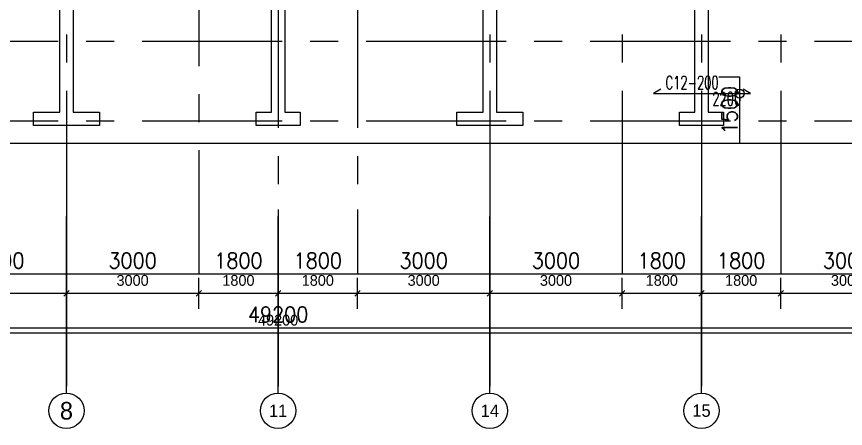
# Model space of a CAD drawing. Extents: x 628064 to 789462, y -248497 to 145317.
# Drawn here: x 693104 to 711898, y 109554 to 118880 of the extents above; entities that cross this region are included whole.
import ezdxf
from ezdxf.enums import TextEntityAlignment as Align

# ---------------------------------------------------------------- set-up
doc = ezdxf.new("R2010")
doc.units = 0
doc.header["$LTSCALE"] = 100
doc.linetypes.add('CENTER', pattern=[50.800000000000004, 31.75, -6.35, 6.35, -6.35])
for name, color, linetype in [('1508', 2, 'Continuous'), ('451', 7, 'Continuous'), ('AXIS', 3, 'Continuous'), ('dim-wall', 7, 'Continuous'), ('PAXIS', 253, 'CENTER'), ('PUB_DIM', 3, 'Continuous'), ('Z-TEXT', 2, 'Continuous'), ('板底钢筋', 24, 'Continuous'), ('砼墙', 3, 'Continuous')]:
    doc.layers.add(name, color=color, linetype=linetype)
doc.styles.add('cadreader_textstyle', font='cadreader_textstyle')
doc.styles.get("Standard").update_dxf_attribs({"font": 'standard'})
doc.dimstyles.get("Standard").update_dxf_attribs({"dimtxt": 351, "dimasz": 0.18, "dimexe": 0.18, "dimexo": 0.0625, "dimgap": 0.09, "dimtad": 0, "dimtoh": 1, "dimdec": 0, "dimzin": 0, "dimdsep": 46, "dimcen": 0.09, "dimadec": 0, "dimazin": 0, "dimtfac": 1, "dimtdec": 4, "dimtofl": 0, "dimtmove": 0, "dimatfit": 3, "dimfxl": 250, "dimtolj": 1, "dimtzin": 0, "dimarcsym": 0})

# ---------------------------------------------------------------- blocks, each defined once
blk = doc.blocks.new('*D258')
at = {"layer": 'dim-wall', "color": 0, "linetype": 'ByBlock', "lineweight": -2}
for p, q in [((709030.0819736852, 117512.5051995103), (709497.5307801152, 117512.5051994559)), ((709497.3507801151, 117512.5051994559), (709497.3507799405, 116012.5051994559)), ((709030.0819735124, 116012.5051995103), (709497.5307799405, 116012.5051994559))]:
    blk.add_line(p, q, dxfattribs=at)
for points in [[(709497.3507801151, 117512.5051994559), (709497.3807526105, 117512.3251994559), (709497.3208076197, 117512.3251994559)], [(709497.3507799405, 116012.5051994559), (709497.3208074451, 116012.6851994559), (709497.3807524359, 116012.6851994559)]]:
    blk.add_solid(points, dxfattribs=at)
at = {"layer": 'dim-wall', "color": 0, "linetype": 'Continuous', "lineweight": -2, "insert": (709272.3507799405, 116762.5051995104), "char_height": 351, "width": 807.299999999999, "attachment_point": 5, "rotation": 89.9999999933299}
blk.add_mtext('1500', dxfattribs=at)
blk = doc.blocks.new('*D221')
at = {"layer": 'PUB_DIM', "color": 0, "linetype": 'ByBlock', "lineweight": -2}
for p, q in [((691234.5400074599, 114510.4710270957), (691234.5703547584, 113053.800698462)), ((694234.5400074599, 114510.5335270957), (694234.5703547584, 113053.863198462)), ((691234.5703510084, 113053.980698462), (694234.5703510084, 113054.043198462))]:
    blk.add_line(p, q, dxfattribs=at)
for points in [[(691234.5703510084, 113053.980698462), (691234.7503503839, 113054.0106747073), (691234.7503516328, 113053.9507297166)], [(694234.5703510084, 113054.043198462), (694234.390351633, 113054.0132222166), (694234.390350384, 113054.0731672073)]]:
    blk.add_solid(points, dxfattribs=at)
at = {"layer": 'PUB_DIM', "color": 0, "linetype": 'Continuous', "lineweight": -2, "insert": (692734.5641010083, 113354.0119483969), "char_height": 351, "width": 912.5999999999997, "attachment_point": 5, "rotation": 0.0011936620730252849}
blk.add_mtext('3000', dxfattribs=at)
blk = doc.blocks.new('*D663')
at = {"layer": 'PUB_DIM', "color": 0, "linetype": 'ByBlock', "lineweight": -2}
for p, q in [((694234.5400074599, 114510.4710270957), (694234.5400074599, 113053.683198462)), ((697234.5400061577, 114510.4710270957), (697234.5400061577, 113053.683198462)), ((694234.5400074599, 113053.863198462), (697234.5400061577, 113053.863198462))]:
    blk.add_line(p, q, dxfattribs=at)
for points in [[(694234.5400074599, 113053.863198462), (694234.72000746, 113053.8931709574), (694234.72000746, 113053.8332259666)], [(697234.5400061577, 113053.863198462), (697234.3600061577, 113053.8332259666), (697234.3600061577, 113053.8931709574)]]:
    blk.add_solid(points, dxfattribs=at)
at = {"layer": 'PUB_DIM', "color": 0, "linetype": 'Continuous', "lineweight": -2, "insert": (695734.5400068087, 113353.863198462), "char_height": 351, "width": 912.5999999999997, "attachment_point": 5}
blk.add_mtext('3000', dxfattribs=at)
blk = doc.blocks.new('*D394')
at = {"layer": 'PUB_DIM', "color": 0, "linetype": 'ByBlock', "lineweight": -2}
for p, q in [((697234.5400061577, 114510.4085270957), (697234.5400061577, 113053.503198462)), ((699034.5400061572, 114510.4085270957), (699034.5400061572, 113053.503198462)), ((697234.5400061577, 113053.683198462), (699034.5400061572, 113053.683198462))]:
    blk.add_line(p, q, dxfattribs=at)
for points in [[(697234.5400061577, 113053.683198462), (697234.7200061578, 113053.7131709574), (697234.7200061578, 113053.6532259666)], [(699034.5400061572, 113053.683198462), (699034.3600061572, 113053.6532259666), (699034.3600061572, 113053.7131709574)]]:
    blk.add_solid(points, dxfattribs=at)
at = {"layer": 'PUB_DIM', "color": 0, "linetype": 'Continuous', "lineweight": -2, "insert": (698134.5400061575, 113353.6831984621), "char_height": 351, "width": 807.299999999999, "attachment_point": 5}
blk.add_mtext('1800', dxfattribs=at)
blk = doc.blocks.new('*D80')
at = {"layer": 'PUB_DIM', "color": 0, "linetype": 'ByBlock', "lineweight": -2}
for p, q in [((703834.5400099012, 114510.4710270956), (703834.5703626163, 113053.5406968505)), ((706834.5400074598, 114510.5335270955), (706834.570360175, 113053.6031968504)), ((703834.5703588664, 113053.7206968505), (706834.570356425, 113053.7831968504))]:
    blk.add_line(p, q, dxfattribs=at)
for points in [[(703834.5703588664, 113053.7206968505), (703834.7503582418, 113053.7506730959), (703834.7503594907, 113053.6907281052)], [(706834.570356425, 113053.7831968504), (706834.3903570495, 113053.7532206051), (706834.3903558006, 113053.8131655958)]]:
    blk.add_solid(points, dxfattribs=at)
at = {"layer": 'PUB_DIM', "color": 0, "linetype": 'Continuous', "lineweight": -2, "insert": (705334.5641076458, 113353.7519467854), "char_height": 351, "width": 912.5999999999997, "attachment_point": 5, "rotation": 0.0011936620720329517}
blk.add_mtext('3000', dxfattribs=at)
blk = doc.blocks.new('*D456')
at = {"layer": 'PUB_DIM', "color": 0, "linetype": 'ByBlock', "lineweight": -2}
for p, q in [((706834.5400061577, 114510.5335270955), (706834.5400061577, 113053.6031968504)), ((708634.5400061578, 114510.5335270955), (708634.5400061578, 113053.6031968504)), ((706834.5400061577, 113053.7831968504), (708634.5400061578, 113053.7831968504))]:
    blk.add_line(p, q, dxfattribs=at)
for points in [[(706834.5400061577, 113053.7831968504), (706834.7200061578, 113053.8131693458), (706834.7200061578, 113053.753224355)], [(708634.5400061578, 113053.7831968504), (708634.3600061578, 113053.753224355), (708634.3600061578, 113053.8131693458)]]:
    blk.add_solid(points, dxfattribs=at)
at = {"layer": 'PUB_DIM', "color": 0, "linetype": 'Continuous', "lineweight": -2, "insert": (707734.5400061577, 113353.7831968504), "char_height": 351, "width": 807.299999999999, "attachment_point": 5}
blk.add_mtext('1800', dxfattribs=at)
blk = doc.blocks.new('*D136')
at = {"layer": 'PUB_DIM', "color": 0, "linetype": 'ByBlock', "lineweight": -2}
for p, q in [((708634.5400083279, 114510.4710270955), (708634.5906002665, 113053.423198607)), ((710434.5400083278, 114510.5335270955), (710434.5906002664, 113053.485698607)), ((708634.5905940165, 113053.6031986069), (710434.5905940164, 113053.6656986069))]:
    blk.add_line(p, q, dxfattribs=at)
for points in [[(708634.5905940165, 113053.6031986069), (708634.7705929757, 113053.6331773522), (708634.770595057, 113053.5732323616)], [(710434.5905940164, 113053.6656986069), (710434.4105950572, 113053.6357198616), (710434.4105929758, 113053.6956648522)]]:
    blk.add_solid(points, dxfattribs=at)
at = {"layer": 'PUB_DIM', "color": 0, "linetype": 'Continuous', "lineweight": -2, "insert": (709534.5801773496, 113353.6344484261), "char_height": 351, "width": 807.299999999999, "attachment_point": 5, "rotation": 0.001989436787841142}
blk.add_mtext('1800', dxfattribs=at)
blk = doc.blocks.new('*D615')
at = {"layer": 'PUB_DIM', "color": 0, "linetype": 'ByBlock', "lineweight": -2}
for p, q in [((710434.5400061577, 114510.5335270955), (710434.5400061577, 113053.3056986071)), ((713434.5400061578, 114510.5335270955), (713434.5400061578, 113053.3056986071)), ((710434.5400061577, 113053.4856986071), (713434.5400061578, 113053.4856986071))]:
    blk.add_line(p, q, dxfattribs=at)
for points in [[(710434.5400061577, 113053.4856986071), (710434.7200061578, 113053.5156711025), (710434.7200061578, 113053.4557261117)], [(713434.5400061578, 113053.4856986071), (713434.3600061578, 113053.4557261117), (713434.3600061578, 113053.5156711025)]]:
    blk.add_solid(points, dxfattribs=at)
at = {"layer": 'PUB_DIM', "color": 0, "linetype": 'Continuous', "lineweight": -2, "insert": (711934.5400061577, 113353.4856986071), "char_height": 351, "width": 912.5999999999997, "attachment_point": 5}
blk.add_mtext('3000', dxfattribs=at)
blk = doc.blocks.new('*D157')
at = {"layer": 'PUB_DIM', "color": 0, "linetype": 'ByBlock', "lineweight": -2}
for p, q in [((674434.7200061579, 111835.6482905643), (674434.7200061579, 111835.4265508847)), ((674434.7200061579, 111835.6065508847), (723634.539995232, 111835.6065508846)), ((723634.539995232, 111835.6482905642), (723634.539995232, 111835.4265508846))]:
    blk.add_line(p, q, dxfattribs=at)
for points in [[(674434.7200061579, 111835.6065508847), (674434.9000061579, 111835.6365233801), (674434.9000061579, 111835.5765783893)], [(723634.539995232, 111835.6065508846), (723634.359995232, 111835.5765783892), (723634.359995232, 111835.63652338)]]:
    blk.add_solid(points, dxfattribs=at)
at = {"layer": 'PUB_DIM', "color": 0, "linetype": 'Continuous', "lineweight": -2, "insert": (699034.6300006949, 112135.6065508846), "char_height": 351, "width": 1168.050000000001, "attachment_point": 5}
blk.add_mtext('49200', dxfattribs=at)
blk = doc.blocks.new('*D523')
at = {"layer": 'PUB_DIM', "color": 0, "linetype": 'ByBlock', "lineweight": -2}
for p, q in [((699034.5400061578, 114510.5335270956), (699034.5400061578, 113053.3232397476)), ((700834.5400061577, 114510.5335270956), (700834.5400061577, 113053.3232397476)), ((699034.5400061578, 113053.5032397476), (700834.5400061577, 113053.5032397476))]:
    blk.add_line(p, q, dxfattribs=at)
for points in [[(699034.5400061578, 113053.5032397476), (699034.7200061579, 113053.533212243), (699034.7200061579, 113053.4732672522)], [(700834.5400061577, 113053.5032397476), (700834.3600061577, 113053.4732672522), (700834.3600061577, 113053.533212243)]]:
    blk.add_solid(points, dxfattribs=at)
at = {"layer": 'PUB_DIM', "color": 0, "linetype": 'Continuous', "lineweight": -2, "insert": (699934.5400061577, 113353.5032397476), "char_height": 351, "width": 807.299999999999, "attachment_point": 5}
blk.add_mtext('1800', dxfattribs=at)
blk = doc.blocks.new('*D156')
at = {"layer": 'PUB_DIM', "color": 0, "linetype": 'ByBlock', "lineweight": -2}
for p, q in [((700834.5400074598, 114510.4710270956), (700834.5703621096, 113053.4478375585)), ((703834.5400074598, 114510.5335270956), (703834.5703621096, 113053.5103375585)), ((700834.5703583596, 113053.6278375585), (703834.5703583596, 113053.6903375585))]:
    blk.add_line(p, q, dxfattribs=at)
for points in [[(700834.5703583596, 113053.6278375585), (700834.7503577351, 113053.6578138038), (700834.750358984, 113053.5978688131)], [(703834.5703583596, 113053.6903375585), (703834.3903589841, 113053.6603613131), (703834.3903577352, 113053.7203063038)]]:
    blk.add_solid(points, dxfattribs=at)
at = {"layer": 'PUB_DIM', "color": 0, "linetype": 'Continuous', "lineweight": -2, "insert": (702334.5641083597, 113353.6590874935), "char_height": 351, "width": 912.5999999999997, "attachment_point": 5, "rotation": 0.0011936620730252849}
blk.add_mtext('3000', dxfattribs=at)

msp = doc.modelspace()

# ---------------------------------------------------------------- linework, layer by layer
at = {"layer": '1508'}
msp.add_lwpolyline([(712034.540006158, 125162.5048191256), (703284.540006158, 125162.5048191256), (703284.540006158, 129212.5048191279), (694784.5400061578, 129212.5048191279), (694784.5400061578, 125162.5048191256), (686034.540006158, 125162.5048191256), (686034.540006158, 129412.5048191256), (682334.5400061578, 129412.5048191256), (682334.5400061578, 131312.5048191255), (678734.5400061578, 131312.5048191255), (678734.5400061578, 130512.5048191256), (673934.540006158, 130512.5048191256), (673934.540006158, 130512.5048191256), (673934.540006158, 130512.5048191256), (673934.540006158, 121112.5048191256), (673934.540006158, 121112.5048191256), (673934.540006158, 121112.5048191256), (678034.540006158, 121112.5048191256), (678034.540006158, 116012.5048191256), (720034.5400061578, 116012.5048191256)], dxfattribs=at)
at = {"layer": '451'}
msp.add_circle((709497.3507800698, 117136.8521447063), 102.1662715875672, dxfattribs=at)
at = {"layer": 'AXIS'}
for p, q in [((694234.5400061578, 114510.5960270957), (694234.5399898195, 110510.5960270956)), ((699034.5400061578, 114510.5960270956), (699034.5399898195, 110510.5960270956)), ((703834.5400061577, 114510.5960270956), (703834.5399898195, 110510.5960270956)), ((708634.5400061578, 114510.5960270955), (708634.5399898196, 110510.5960270955))]:
    msp.add_line(p, q, dxfattribs=at)
at = {"layer": 'AXIS', "linetype": 'Continuous'}
for points in [[(694234.5625, 110354.484375), (694234.5625, 114354.484375)], [(699034.5625, 110354.484375), (699034.5625, 114354.484375)], [(703834.5625000001, 110354.484375), (703834.5625000001, 114354.484375)], [(708634.5624999999, 110354.484375), (708634.5624999999, 114354.484375)]]:
    msp.add_lwpolyline(points, dxfattribs=at)
for centre in [(694234.5400010427, 109954.483839686), (699034.5399929018, 109954.4838396856), (703834.5399928059, 109954.4838396851), (708634.539992806, 109954.4838396846)]:
    msp.add_circle(centre, 400, dxfattribs=at)
at = {"layer": 'PAXIS'}
for points in [[(694234.540006158, 132441.9010703588), (694234.5400061578, 114510.5960270957)], [(703834.540006158, 132441.9010703587), (703834.5400061577, 114510.5960270956)], [(706834.5400061578, 132441.9010703587), (706834.5400061577, 114510.5960270955)], [(708634.540006158, 132441.9010703587), (708634.5400061578, 114510.5960270955)], [(710434.5400061578, 132441.9010703587), (710434.5400061577, 114510.5960270955)], [(697234.540006158, 126012.5052006611), (697234.5400061577, 114510.5960270956)], [(699034.5400061578, 124612.5055821308), (699034.5400061578, 114510.5960270956)], [(700834.5400061578, 124612.5055821308), (700834.5400061577, 114510.5960270956)], [(724528.612588916, 118312.9010703589), (673466.8513936258, 118312.901070359)], [(724528.612588916, 116512.9010703589), (673466.8513936258, 116512.901070359)]]:
    msp.add_lwpolyline(points, dxfattribs=at)
at = {"layer": 'PUB_DIM', "linetype": 'Continuous'}
for points in [[(723634.5625, 114354.484375), (723634.5625, 111712.515625), (674434.5625, 111712.515625), (674434.5625, 114354.484375)], [(723634.5625, 114354.484375), (723634.5625, 112612.515625), (674434.5625, 112612.515625), (674434.5625, 114354.484375)], [(694234.5625, 112262.515625), (694234.5625, 112962.515625)], [(697234.5624999999, 112262.515625), (697234.5624999999, 112962.515625)], [(699034.5625, 112262.515625), (699034.5625, 112962.515625)], [(700834.5625, 112262.515625), (700834.5625, 112962.515625)], [(703834.5625000001, 112262.515625), (703834.5625000001, 112962.515625)], [(706834.5625, 112262.515625), (706834.5625, 112962.515625)], [(708634.5624999999, 112262.515625), (708634.5624999999, 112962.515625)], [(710434.5625, 112262.515625), (710434.5625, 112962.515625)], [(694172.6875, 112550.640625), (694296.4374999999, 112674.390625)], [(697172.6875, 112550.640625), (697296.4375, 112674.390625)], [(698972.6875000001, 112550.640625), (699096.4375, 112674.390625)], [(700772.6875, 112550.640625), (700896.4375000001, 112674.390625)], [(703772.6875, 112550.640625), (703896.4375, 112674.390625)], [(706772.6875000001, 112550.640625), (706896.4375, 112674.390625)], [(708572.6875, 112550.640625), (708696.4375, 112674.390625)], [(710372.6875000001, 112550.640625), (710496.4375, 112674.390625)]]:
    msp.add_lwpolyline(points, dxfattribs=at)
at = {"layer": '板底钢筋'}
msp.add_lwpolyline([(707709.7613524507, 117237.1688898752), (707543.0941771579, 117137.1688898747), (709747.2938128547, 117137.1688898747), (709580.6266375621, 117237.168889875)], dxfattribs=at)
at = {"layer": '砼墙'}
for points in [[(694384.540006158, 119612.5048191255), (694384.540006158, 116712.5048191256), (694984.5400061578, 116712.5048191256), (694984.5400061578, 116412.5048191256), (694084.540006158, 116412.5048191256), (693484.540006158, 116412.5048191256), (693484.540006158, 116712.5048191256), (694084.540006158, 116712.5048191256), (694084.540006158, 119612.5048191255)], [(699184.5400061578, 119612.5048191255), (699184.5400061578, 116712.5048191256), (699534.540006158, 116712.5048191256), (699534.540006158, 116412.5048191256), (698884.5400061578, 116412.5048191256), (698534.540006158, 116412.5048191256), (698534.540006158, 116712.5048191256), (698884.5400061578, 116712.5048191256), (698884.5400061578, 119612.5048191255)], [(703984.540006158, 119612.5048191255), (703984.540006158, 116712.5048191256), (704584.540006158, 116712.5048191256), (704584.540006158, 116412.5048191256), (703684.5400061578, 116412.5048191256), (703084.5400061578, 116412.5048191256), (703084.5400061578, 116712.5048191256), (703684.5400061578, 116712.5048191256), (703684.5400061578, 119612.5048191255)], [(708784.540006158, 119612.5048191255), (708784.540006158, 116712.5048191256), (709134.5400061578, 116712.5048191256), (709134.5400061578, 116412.5048191256), (708484.540006158, 116412.5048191256), (708134.540006158, 116412.5048191256), (708134.540006158, 116712.5048191256), (708484.540006158, 116712.5048191256), (708484.540006158, 119612.5048191255)]]:
    msp.add_lwpolyline(points, close=True, dxfattribs=at)

# ---------------------------------------------------------------- texts
at = {"layer": 'AXIS', "color": 7, "style": 'cadreader_textstyle'}
for s, height, p in [('8', 400, (694234.5400010427, 109954.483839686)), ('11', 280, (699034.5399929018, 109954.4838396856)), ('14', 280, (703834.5399928059, 109954.4838396851)), ('15', 280, (708634.539992806, 109954.4838396846))]:
    msp.add_text(s, height=height, dxfattribs=at).set_placement(p, align=Align.MIDDLE)
at = {"layer": 'PUB_DIM', "color": 7, "style": 'cadreader_textstyle'}
for s, p in [('3000', (695734.5399960857, 112906.5157537286)), ('1800', (698134.539996086, 112906.5157537285)), ('1800', (699934.539996086, 112906.5157537284)), ('3000', (702334.5399960862, 112906.5157537284)), ('3000', (705334.5399960858, 112906.5157537283)), ('1800', (707734.5399960858, 112906.5157537282)), ('1800', (709534.539996086, 112906.5157537282)), ('3000', (711934.539996086, 112906.5157537281)), ('49200', (699034.5399960856, 112006.5157537291))]:
    msp.add_text(s, height=245, rotation=360.0000100179126, dxfattribs=at).set_placement(p, align=Align.MIDDLE)
at = {"layer": 'Z-TEXT', "width": 0.7}
for s, p in [('C12-200', (707818.9050125027, 117234.6581651448)), ('2200', (708878.7261719528, 116868.2660725158))]:
    msp.add_text(s, height=300, dxfattribs=at).set_placement(p)

# ---------------------------------------------------------------- dimensions: what is measured, and where the dimension line sits
at = {"layer": 'dim-wall'}
dim = msp.add_linear_dim(base=(709497.3507799405, 116012.5051995103), p1=(709030.0194736852, 117512.5051995103), p2=(709030.0194735124, 116012.5051995103), angle=89.9999999933299, dimstyle='Standard', dxfattribs=at)
dim.commit()
dim.dimension.update_dxf_attribs({"geometry": '*D258', "text_midpoint": (709272.3507799405, 116762.5051995104)})
at = {"layer": 'PUB_DIM'}
for p1, p2, distance, picture, middle in [((691234.5400061578, 114510.5335270957), (694234.5400061578, 114510.5960270957), -1456.5528289497988, '*D221', (692734.5641010083, 113354.0119483969)), ((694234.5400074599, 114510.5335270957), (697234.5400061577, 114510.5335270957), -1456.6703286336997, '*D663', (695734.5400068087, 113353.863198462)), ((697234.5400061577, 114510.4710270957), (699034.5400061572, 114510.4710270957), -1456.7878286337072, '*D394', (698134.5400061575, 113353.6831984621)), ((699034.5400061578, 114510.5960270956), (700834.5400061577, 114510.5960270956), -1457.092787347996, '*D523', (699934.5400061577, 113353.5032397476)), ((700834.5400061577, 114510.5335270956), (703834.5400061577, 114510.5960270956), -1456.9056898532722, '*D156', (702334.5641083597, 113353.6590874935)), ((703834.540008599, 114510.5335270956), (706834.5400061577, 114510.5960270955), -1456.8128305612418, '*D80', (705334.5641076458, 113353.7519467854)), ((706834.5400061577, 114510.5960270955), (708634.5400061578, 114510.5960270955), -1456.8128302450932, '*D456', (707734.5400061577, 113353.7831968504)), ((708634.5400061578, 114510.5335270955), (710434.5400061577, 114510.5960270955), -1456.9303293668588, '*D136', (709534.5801773496, 113353.6344484261)), ((710434.5400061577, 114510.5960270955), (713434.5400061578, 114510.5960270955), -1457.1103284884011, '*D615', (711934.5400061577, 113353.4856986071)), ((674434.7200061579, 111835.7107905643), (723634.539995232, 111835.7107905642), -0.10423967961105517, '*D157', (699034.6300006949, 112135.6065508846))]:
    dim = msp.add_aligned_dim(p1=p1, p2=p2, distance=distance, dimstyle='Standard', dxfattribs=at)
    dim.commit()
    dim.dimension.update_dxf_attribs({"geometry": picture, "text_midpoint": middle})

doc.saveas('drawing.dxf')
